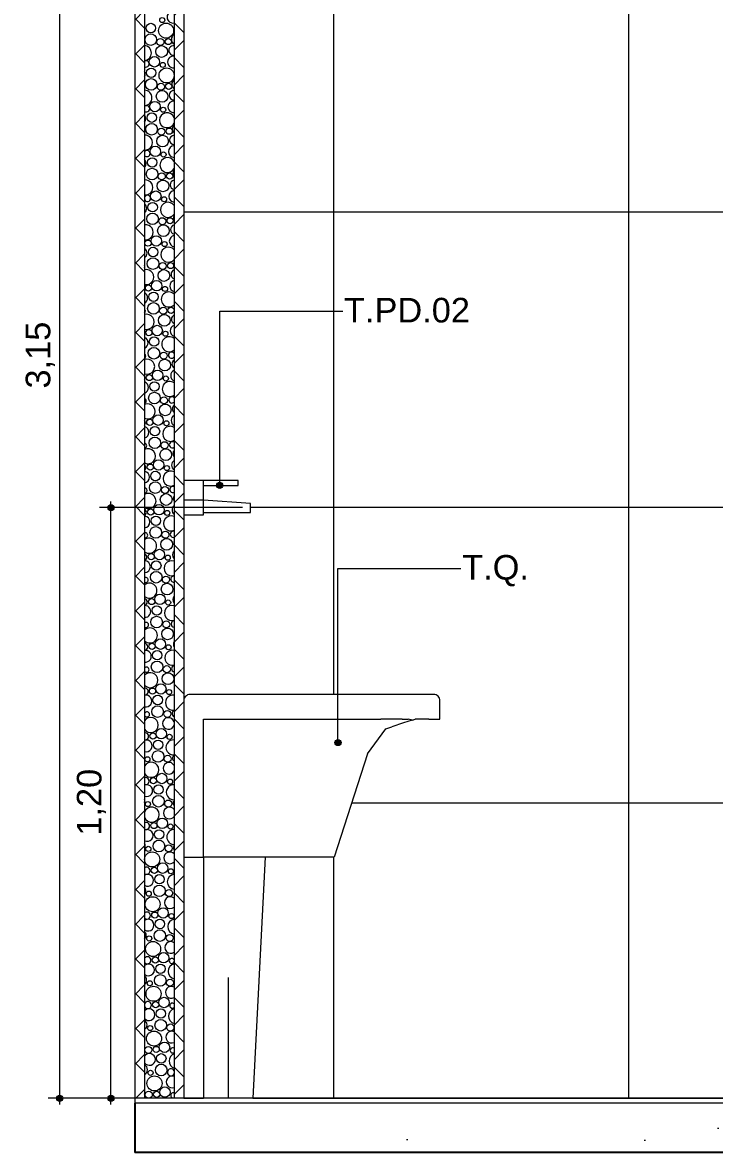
# Model space of a CAD drawing. Header units: metres. Extents: x -1.4 to 64, y -2.2 to 1.7.
# Drawn here: x 13.47 to 14.876, y -2.147 to 0.148 of the extents above; entities that cross this region are included whole.
import ezdxf

# ---------------------------------------------------------------- set-up
doc = ezdxf.new("R2010")
doc.units = ezdxf.units.M
doc.header["$MEASUREMENT"] = 0
for name, color, linetype, lineweight, true_color in [('0_Caneta_No__25', 7, 'Continuous', 13, 0x982312), ('LAJES.EST_Caneta_No__254', 7, 'Continuous', 0, 0xd1c9ad), ('LAJES.EST_Caneta_No__97', 7, 'Continuous', 13, 0x6b6b6b), ('LOUCAS-METAIS.ARQ_Caneta_No__13', 7, 'Continuous', 0, 0xaaaaaa), ('Novo_LOUCAS-METAIS.ARQ_Caneta_No__13', 7, 'Continuous', 0, 0xaaaaaa), ('PAREDE CONSTRUIR_Caneta_No__96', 7, 'Continuous', 0, 0xb6b6b6), ('PAREDE CONSTRUIR_Caneta_No__97', 7, 'Continuous', 13, 0x6b6b6b)]:
    doc.layers.add(name, color=color, linetype=linetype, lineweight=lineweight, true_color=true_color)
for name, color, linetype, lineweight in [('LAJES.EST_Caneta_No__4', 7, 'Continuous', 25), ('LAJES.EST_Caneta_No__7', 7, 'Continuous', 13), ('NOTAS-LAYOUT.EXEC_Caneta_No__241', 7, 'Continuous', 13), ('NOTAS-LAYOUT.EXEC_Caneta_No__5', 7, 'Continuous', 20), ('PAREDE CONSTRUIR_Caneta_No__241', 7, 'Continuous', 13), ('PAREDE CONSTRUIR_Caneta_No__83', 84, 'Continuous', 0)]:
    doc.layers.add(name, color=color, linetype=linetype, lineweight=lineweight)
doc.layers.add('NOTAS-LAYOUT.EXEC', color=7, linetype='Continuous')
doc.layers.add('PAREDE CONSTRUIR', color=7, linetype='Continuous')
doc.styles.add('GENERATED_STYLE_1', font='arial.ttf')
doc.dimstyles.new('GENERATED_STYLE__1', dxfattribs={"dimtxt": 0.05, "dimasz": 0.02375, "dimexe": 0.18, "dimexo": 0.267183, "dimgap": 0, "dimtad": 1, "dimzin": 0, "dimdsep": 46, "dimtxsty": 'GENERATED_STYLE_1', "dimblk": 'ARROWHEAD_11', "dimblk1": 'ARROWHEAD_11', "dimblk2": 'ARROWHEAD_11', "dimcen": 0.09, "dimclrd": 256, "dimclre": 256, "dimclrt": 256, "dimadec": 0, "dimazin": 0, "dimtfac": 1, "dimtdec": 4, "dimtmove": 0, "dimatfit": 3, "dimfxl": 0, "dimtolj": 1, "dimtzin": 0, "dimarcsym": 0})
pattern_1 = [(45, (48.701405, -2.03718), (-0.03535534, 0.03535534), []), (135, (48.701405, -2.03718), (0.03535534, 0.03535534), [])]
pattern_2 = [(45, (48.7014, -1.53718), (-0.159099, 0.159099), [0, -0.15, 0, -0.225]), (110, (49.2014, -1.53718), (0.2114308, 0.0769545), [0, -0.11, 0, -0.19])]
pattern_3 = [(50, (48.7014, -2.0372), (-0.546554, 0.047817), [0.05715, -0.62865]), (355, (48.7014, -2.0372), (-0.10573, 0.5731705), [0.04572, -0.502922]), (100.4514, (48.74695, -2.04116), (0.440824, 0.525353), [0.04857, -0.534271]), (46.1842, (48.7014, -1.8848), (-0.813237, 0.126127), [0.085725, -0.942975]), (96.6356, (48.7692, -1.8953), (0.712212, 0.742278), [0.072855, -0.801407]), (351.1842, (48.7014, -1.8848), (0.712212, 0.742278), [0.06858, -0.75438]), (21, (48.7776, -1.9229), (-0.454843, 0.3067956), [0.05715, -0.62865]), (326, (48.7776, -1.9229), (0.185406, 0.552564), [0.04572, -0.50292]), (71.4514, (48.8155, -1.94845), (0.640249, 0.245768), [0.04857, -0.53427]), (37.5, (48.7014, -2.03718), (0.0092658, 0.2536651), [0, -0.496824, 0, -0.51054, 0, -0.504825]), (7.5, (48.7014, -2.03718), (0.200459, 0.3005417), [0, -0.291084, 0, -0.485394, 0, -0.192405]), (327.5, (48.53148, -2.03718), (-0.4067718, 0.0171862), [0, -0.1905, 0, -0.59436, 0, -0.78867]), (317.5, (48.45528, -2.03718), (0.4443875, 0.0762795), [0, -0.24765, 0, -0.394716, 0, -0.56007])]

# ---------------------------------------------------------------- blocks, each defined once
blk = doc.blocks.new('*X46', base_point=(48.7014, -2.0372))
at = {"layer": 'PAREDE CONSTRUIR_Caneta_No__96', "color": 253, "linetype": 'Continuous', "lineweight": 0, "true_color": 0xb6b6b6}
for centre, radius in [((13.7303, 0.1368), 0.00959), ((13.7613, 0.1315), 0.0153), ((13.7535, 0.1529), 0.00517), ((13.7301, 0.1132), 0.0118), ((13.7498, 0.1084), 0.00715), ((13.7658, 0.1093), 0.00627), ((13.7522, 0.0891), 0.0119), ((13.7376, 0.0682), 0.0106), ((13.7312, 0.0458), 0.00959), ((13.7623, 0.0405), 0.0153), ((13.7545, 0.0619), 0.00517), ((13.731, 0.0222), 0.0118), ((13.7507, 0.0174), 0.00715), ((13.7667, 0.0183), 0.00627), ((13.7532, -0.0019), 0.0119), ((13.7385, -0.0228), 0.0106), ((13.7322, -0.0452), 0.00959), ((13.7554, -0.0291), 0.00517), ((13.7319, -0.0688), 0.0118), ((13.7517, -0.0736), 0.00715), ((13.7676, -0.0727), 0.00627), ((13.7541, -0.0929), 0.0119), ((13.7395, -0.1138), 0.0106), ((13.7331, -0.1362), 0.00959), ((13.7563, -0.1201), 0.00517), ((13.7328, -0.1598), 0.0118), ((13.7526, -0.1646), 0.00715), ((13.7685, -0.1637), 0.00627), ((13.755, -0.1839), 0.0119), ((13.7404, -0.2048), 0.0106), ((13.7572, -0.2111), 0.00517), ((13.734, -0.2272), 0.00959), ((13.7338, -0.2508), 0.0118), ((13.7535, -0.2556), 0.00715), ((13.7695, -0.2547), 0.00627), ((13.7559, -0.2749), 0.0119), ((13.7245, -0.3002), 0.00627), ((13.7413, -0.2957), 0.0106), ((13.7582, -0.3021), 0.00517), ((13.7349, -0.3182), 0.00959), ((13.7347, -0.3418), 0.0118), ((13.7544, -0.3466), 0.00715), ((13.7704, -0.3457), 0.00627), ((13.7569, -0.3659), 0.0119), ((13.7254, -0.3912), 0.00627), ((13.7422, -0.3867), 0.0106), ((13.7591, -0.3931), 0.00517), ((13.7359, -0.4092), 0.00959), ((13.7356, -0.4328), 0.0118), ((13.7554, -0.4376), 0.00715), ((13.7713, -0.4367), 0.00627), ((13.7578, -0.4569), 0.0119), ((13.7263, -0.4822), 0.00627), ((13.7432, -0.4777), 0.0106), ((13.76, -0.4841), 0.00517), ((13.7368, -0.5002), 0.00959), ((13.7365, -0.5238), 0.0118), ((13.7563, -0.5286), 0.00715), ((13.7587, -0.5479), 0.0119), ((13.7273, -0.5732), 0.00627), ((13.7441, -0.5687), 0.0106), ((13.7609, -0.5751), 0.00517), ((13.7377, -0.5912), 0.00959), ((13.7375, -0.6148), 0.0118), ((13.7572, -0.6196), 0.00715), ((13.7596, -0.6389), 0.0119), ((13.7282, -0.6642), 0.00627), ((13.745, -0.6597), 0.0106), ((13.7619, -0.6661), 0.00517), ((13.7387, -0.6822), 0.00959), ((13.7384, -0.7058), 0.0118), ((13.7582, -0.7106), 0.00715), ((13.7606, -0.7299), 0.0119), ((13.7291, -0.7552), 0.00627), ((13.746, -0.7507), 0.0106), ((13.7628, -0.7571), 0.00517), ((13.7396, -0.7732), 0.00959), ((13.7393, -0.7968), 0.0118), ((13.7591, -0.8016), 0.00715), ((13.7615, -0.8209), 0.0119), ((13.73, -0.8462), 0.00627), ((13.7469, -0.8417), 0.0106), ((13.7637, -0.8481), 0.00517), ((13.7405, -0.8642), 0.00959), ((13.7403, -0.8878), 0.0118), ((13.76, -0.8926), 0.00715), ((13.7624, -0.9119), 0.0119), ((13.731, -0.9372), 0.00627), ((13.7478, -0.9327), 0.0106), ((13.7647, -0.9391), 0.00517), ((13.7414, -0.9552), 0.00959), ((13.7412, -0.9788), 0.0118), ((13.7609, -0.9836), 0.00715), ((13.7634, -1.0029), 0.0119), ((13.7319, -1.0282), 0.00627), ((13.7487, -1.0237), 0.0106), ((13.7656, -1.0301), 0.00517), ((13.7424, -1.0462), 0.00959), ((13.7421, -1.0698), 0.0118), ((13.7619, -1.0746), 0.00715), ((13.7643, -1.0939), 0.0119), ((13.7328, -1.1192), 0.00627), ((13.7497, -1.1147), 0.0106), ((13.7665, -1.1211), 0.00517), ((13.7433, -1.1372), 0.00959), ((13.743, -1.1608), 0.0118), ((13.7628, -1.1656), 0.00715), ((13.7652, -1.1849), 0.0119), ((13.7337, -1.2102), 0.00627), ((13.7506, -1.2057), 0.0106), ((13.7674, -1.2121), 0.00517), ((13.7442, -1.2282), 0.00959), ((13.744, -1.2518), 0.0118), ((13.7637, -1.2565), 0.00715), ((13.7347, -1.3012), 0.00627), ((13.7515, -1.2967), 0.0106), ((13.7684, -1.3031), 0.00517), ((13.7449, -1.3428), 0.0118), ((13.7451, -1.3192), 0.00959), ((13.7234, -1.3486), 0.00517), ((13.7646, -1.3475), 0.00715), ((13.7356, -1.3922), 0.00627), ((13.7524, -1.3877), 0.0106), ((13.7693, -1.3941), 0.00517), ((13.7458, -1.4338), 0.0118), ((13.7461, -1.4102), 0.00959), ((13.7243, -1.4396), 0.00517), ((13.7656, -1.4385), 0.00715), ((13.7534, -1.4787), 0.0106), ((13.7365, -1.4832), 0.00627), ((13.747, -1.5012), 0.00959), ((13.7702, -1.4851), 0.00517), ((13.7467, -1.5248), 0.0118), ((13.733, -1.552), 0.0153), ((13.7252, -1.5306), 0.00517), ((13.7665, -1.5295), 0.00715), ((13.7543, -1.5697), 0.0106), ((13.7375, -1.5742), 0.00627), ((13.7479, -1.5922), 0.00959), ((13.7711, -1.5761), 0.00517), ((13.7477, -1.6158), 0.0118), ((13.7339, -1.643), 0.0153), ((13.7261, -1.6216), 0.00517), ((13.7674, -1.6205), 0.00715), ((13.7552, -1.6607), 0.0106), ((13.7384, -1.6652), 0.00627), ((13.7488, -1.6832), 0.00959), ((13.7721, -1.6671), 0.00517), ((13.7486, -1.7068), 0.0118), ((13.7349, -1.734), 0.0153), ((13.7271, -1.7126), 0.00517), ((13.7684, -1.7115), 0.00715), ((13.7562, -1.7517), 0.0106), ((13.7393, -1.7562), 0.00627), ((13.7498, -1.7742), 0.00959), ((13.7495, -1.7978), 0.0118), ((13.7358, -1.825), 0.0153), ((13.728, -1.8036), 0.00517), ((13.7693, -1.8025), 0.00715), ((13.7571, -1.8427), 0.0106), ((13.7402, -1.8471), 0.00627), ((13.7507, -1.8652), 0.00959), ((13.7504, -1.8888), 0.0118), ((13.7367, -1.916), 0.0153), ((13.7289, -1.8946), 0.00517), ((13.7702, -1.8935), 0.00715), ((13.758, -1.9337), 0.0106), ((13.7252, -1.939), 0.00715), ((13.7412, -1.9381), 0.00627), ((13.7516, -1.9562), 0.00959), ((13.7514, -1.9798), 0.0118), ((13.7377, -2.007), 0.0153), ((13.7298, -1.9856), 0.00517), ((13.7589, -2.0247), 0.0106), ((13.7261, -2.03), 0.00715), ((13.7421, -2.0291), 0.00627)]:
    blk.add_circle(centre, radius, dxfattribs=at)
for centre, radius, start, end in [((13.7751, 0.1587), 0.0118, 77.3232, 282.6768), ((13.7826, 0.1137), 0.0106, 117.8051, 242.1949), ((13.7163, 0.086), 0.0153, 274.9242, 85.0758), ((13.7762, 0.0913), 0.00959, 81.5212, 278.4788), ((13.7208, 0.0638), 0.00627, 240.162, 119.838), ((13.776, 0.0677), 0.0118, 81.8896, 278.1104), ((13.7072, 0.0436), 0.0119, 330.9133, 29.0867), ((13.7835, 0.0227), 0.0106, 123.6142, 236.3858), ((13.7173, -0.005), 0.0153, 271.4479, 88.5521), ((13.7772, 0.0003), 0.00959, 87.0894, 272.9106), ((13.7217, -0.0272), 0.00627, 229.803, 130.197), ((13.7769, -0.0233), 0.0118, 86.4046, 273.5954), ((13.7082, -0.0474), 0.0119, 322.7656, 37.2344), ((13.7632, -0.0505), 0.0153, 19.1113, 340.8887), ((13.7845, -0.0683), 0.0106, 129.8463, 230.1537), ((13.7182, -0.096), 0.0153, 267.977, 92.023), ((13.7781, -0.0907), 0.00959, 92.63, 267.37), ((13.7226, -0.1182), 0.00627, 217.5062, 142.4938), ((13.7778, -0.1143), 0.0118, 90.8973, 269.1027), ((13.7091, -0.1384), 0.0119, 315.9266, 44.0734), ((13.7641, -0.1415), 0.0153, 27.8327, 332.1673), ((13.7854, -0.1593), 0.0106, 136.7076, 223.2924), ((13.7191, -0.187), 0.0153, 264.4986, 95.5014), ((13.779, -0.1817), 0.00959, 98.1955, 261.8045), ((13.7235, -0.2092), 0.00627, 199.7534, 160.2466), ((13.7788, -0.2053), 0.0118, 95.3955, 264.6045), ((13.71, -0.2294), 0.0119, 309.8463, 50.1537), ((13.765, -0.2325), 0.0153, 34.5385, 325.4615), ((13.7863, -0.2503), 0.0106, 144.587, 215.413), ((13.72, -0.278), 0.0153, 260.9997, 99.0003), ((13.7799, -0.2727), 0.00959, 103.8403, 256.1597), ((13.7797, -0.2963), 0.0118, 99.9274, 260.0726), ((13.7109, -0.3204), 0.0119, 304.2644, 55.7356), ((13.766, -0.3235), 0.0153, 40.255, 319.745), ((13.7872, -0.3412), 0.0106, 154.4393, 205.5607), ((13.7132, -0.3476), 0.00517, 330.23, 29.77), ((13.721, -0.369), 0.0153, 257.4666, 102.5334), ((13.7809, -0.3637), 0.00959, 109.6261, 250.3739), ((13.7806, -0.3873), 0.0118, 104.5231, 255.4769), ((13.7119, -0.4114), 0.0119, 299.0318, 60.9682), ((13.7669, -0.4145), 0.0153, 45.3635, 314.6365), ((13.7141, -0.4386), 0.00517, 313.5279, 46.4721), ((13.7882, -0.4322), 0.0106, 171.5955, 188.4045), ((13.7219, -0.46), 0.0153, 253.8843, 106.1157), ((13.7818, -0.4547), 0.00959, 115.6293, 244.3707), ((13.7815, -0.4783), 0.0118, 109.2166, 250.7834), ((13.7128, -0.5024), 0.0119, 294.0527, 65.9473), ((13.7678, -0.5055), 0.0153, 50.0561, 309.9439), ((13.715, -0.5296), 0.00517, 300.6233, 59.3767), ((13.7723, -0.5277), 0.00627, 30.6491, 329.3509), ((13.7228, -0.551), 0.0153, 250.2359, 109.7641), ((13.7827, -0.5457), 0.00959, 121.9522, 238.0478), ((13.7113, -0.5741), 0.00715, 332.6753, 27.3247), ((13.7825, -0.5693), 0.0118, 114.0486, 245.9514), ((13.7137, -0.5934), 0.0119, 289.2602, 70.7398), ((13.7688, -0.5965), 0.0153, 54.4462, 305.5538), ((13.7159, -0.6206), 0.00517, 289.2733, 70.7267), ((13.7732, -0.6187), 0.00627, 44.5665, 315.4335), ((13.7238, -0.642), 0.0153, 246.502, 113.498), ((13.7837, -0.6367), 0.00959, 128.7465, 231.2535), ((13.7122, -0.6651), 0.00715, 319.3523, 40.6477), ((13.7834, -0.6603), 0.0118, 119.0702, 240.9298), ((13.7146, -0.6844), 0.0119, 284.6042, 75.3958), ((13.7697, -0.6875), 0.0153, 58.6075, 301.3925), ((13.7169, -0.7116), 0.00517, 278.6708, 81.3292), ((13.7741, -0.7097), 0.00627, 55.6277, 304.3723), ((13.7247, -0.733), 0.0153, 242.6589, 117.3411), ((13.7846, -0.7277), 0.00959, 136.2646, 223.7354), ((13.7132, -0.7561), 0.00715, 308.9793, 51.0207), ((13.7843, -0.7513), 0.0118, 124.3504, 235.6496), ((13.7156, -0.7754), 0.0119, 280.0451, 79.9549), ((13.7706, -0.7785), 0.0153, 62.5917, 297.4083), ((13.7178, -0.8026), 0.00517, 268.3634, 91.6366), ((13.775, -0.8007), 0.00627, 65.3736, 294.6264), ((13.7256, -0.824), 0.0153, 238.6774, 121.3226), ((13.7855, -0.8187), 0.00959, 145.0053, 214.9947), ((13.7141, -0.8471), 0.00715, 299.9571, 60.0429), ((13.7853, -0.8423), 0.0118, 129.9876, 230.0124), ((13.7165, -0.8664), 0.0119, 275.5494, 84.4506), ((13.7715, -0.8695), 0.0153, 66.4369, 293.5631), ((13.7187, -0.8936), 0.00517, 258.002, 101.998), ((13.776, -0.8917), 0.00627, 74.4053, 285.5947), ((13.7265, -0.915), 0.0153, 234.5195, 125.4805), ((13.7864, -0.9097), 0.00959, 156.3296, 203.6704), ((13.715, -0.9381), 0.00715, 291.6947, 68.3053), ((13.7862, -0.9333), 0.0118, 136.1365, 223.8635), ((13.7174, -0.9574), 0.0119, 271.0879, 88.9121), ((13.7725, -0.9605), 0.0153, 70.1725, 289.8275), ((13.7197, -0.9846), 0.00517, 247.2199, 112.7801), ((13.7769, -0.9827), 0.00627, 83.0524, 276.9476), ((13.7275, -1.006), 0.0153, 230.134, 129.866), ((13.7159, -1.0291), 0.00715, 283.8849, 76.1151), ((13.7871, -1.0243), 0.0118, 143.0693, 216.9307), ((13.7184, -1.0484), 0.0119, 266.633, 93.367), ((13.7734, -1.0515), 0.0153, 73.8221, 286.1779), ((13.7206, -1.0756), 0.00517, 235.4926, 124.5074), ((13.7778, -1.0737), 0.00627, 91.5418, 268.4582), ((13.7284, -1.097), 0.0153, 225.4474, 134.5526), ((13.7169, -1.1201), 0.00715, 276.3316, 83.6684), ((13.788, -1.1153), 0.0118, 151.3701, 208.6299), ((13.7193, -1.1394), 0.0119, 262.1575, 97.8425), ((13.7743, -1.1425), 0.0153, 77.4054, 282.5946), ((13.7215, -1.1666), 0.00517, 221.7696, 138.2304), ((13.7787, -1.1647), 0.00627, 100.0656, 259.9344), ((13.7293, -1.188), 0.0153, 220.3474, 139.6526), ((13.7178, -1.211), 0.00715, 268.888, 91.112), ((13.7202, -1.2304), 0.0119, 257.6333, 102.3667), ((13.7752, -1.2335), 0.0153, 80.9392, 279.0608), ((13.7224, -1.2576), 0.00517, 202.3096, 157.6904), ((13.7797, -1.2557), 0.00627, 108.8229, 251.1771), ((13.7302, -1.279), 0.0153, 214.6437, 145.3563), ((13.7661, -1.2759), 0.0119, 15.0249, 344.9751), ((13.7187, -1.302), 0.00715, 261.4254, 98.5746), ((13.7211, -1.3214), 0.0119, 253.0291, 106.9709), ((13.7762, -1.3245), 0.0153, 84.4386, 275.5614), ((13.7806, -1.3467), 0.00627, 118.0676, 241.9324), ((13.7312, -1.37), 0.0153, 207.9603, 152.0397), ((13.7671, -1.3669), 0.0119, 27.3651, 332.6349), ((13.7196, -1.393), 0.00715, 253.8122, 106.1878), ((13.7221, -1.4124), 0.0119, 248.3088, 111.6912), ((13.7771, -1.4155), 0.0153, 87.9172, 272.0828), ((13.7074, -1.4332), 0.0106, 343.6435, 16.3565), ((13.7321, -1.461), 0.0153, 199.2929, 160.7071), ((13.7815, -1.4377), 0.00627, 128.1981, 231.8019), ((13.768, -1.4579), 0.0119, 35.8672, 324.1328), ((13.7206, -1.484), 0.00715, 245.8909, 114.1091), ((13.723, -1.5034), 0.0119, 243.428, 116.572), ((13.778, -1.5065), 0.0153, 91.3882, 268.6118), ((13.7084, -1.5242), 0.0106, 330.7382, 29.2618), ((13.7689, -1.5489), 0.0119, 42.8902, 317.1098), ((13.7825, -1.5287), 0.00627, 140.0184, 219.9816), ((13.7215, -1.575), 0.00715, 237.4412, 122.5588), ((13.7239, -1.5944), 0.0119, 238.329, 121.671), ((13.7789, -1.5975), 0.0153, 94.8643, 265.1357), ((13.7093, -1.6152), 0.0106, 321.745, 38.255), ((13.7698, -1.6399), 0.0119, 49.0848, 310.9152), ((13.7834, -1.6197), 0.00627, 156.081, 203.919), ((13.7224, -1.666), 0.00715, 228.0983, 131.9017), ((13.7248, -1.6854), 0.0119, 232.9323, 127.0677), ((13.7799, -1.6885), 0.0153, 98.3584, 261.6416), ((13.7102, -1.7062), 0.0106, 314.2772, 45.7228), ((13.7708, -1.7309), 0.0119, 54.7445, 305.2555), ((13.7234, -1.757), 0.00715, 217.1038, 142.8962), ((13.7258, -1.7764), 0.0119, 227.1191, 132.8809), ((13.7808, -1.7795), 0.0153, 101.8842, 258.1158), ((13.773, -1.7581), 0.00517, 25.735, 334.265), ((13.7112, -1.7972), 0.0106, 307.6617, 52.3383), ((13.7717, -1.8219), 0.0119, 60.0328, 299.9672), ((13.7243, -1.848), 0.00715, 201.9924, 158.0076), ((13.7267, -1.8674), 0.0119, 220.6947, 139.3053), ((13.7817, -1.8705), 0.0153, 105.4563, 254.5437), ((13.7739, -1.8491), 0.00517, 43.822, 316.178), ((13.7121, -1.8882), 0.0106, 301.5919, 58.4081), ((13.7726, -1.9129), 0.0119, 65.0526, 294.9474), ((13.7276, -1.9584), 0.0119, 213.289, 146.711), ((13.7827, -1.9615), 0.0153, 109.0912, 250.9088), ((13.7748, -1.9401), 0.00517, 57.168, 302.832), ((13.713, -1.9792), 0.0106, 295.8956, 64.1044), ((13.7735, -2.0039), 0.0119, 69.875, 290.125), ((13.7711, -1.9845), 0.00715, 24.1984, 335.8016), ((13.7064, -2.0253), 0.0118, 342.4496, 17.5504), ((13.7758, -2.0311), 0.00517, 68.724, 291.276)]:
    blk.add_arc(centre, radius, start, end, dxfattribs=at)
blk = doc.blocks.new('*D52', base_point=(48.7014, -2.0372))
at = {"layer": '0_Caneta_No__25', "linetype": 'Continuous', "lineweight": 13, "true_color": 0x982312}
for points in [[(13.6429, -0.8372), (13.6434, -0.8396), (13.6448, -0.8416), (13.6468, -0.843), (13.6492, -0.8434), (13.6516, -0.843), (13.6536, -0.8416), (13.6549, -0.8396), (13.6554, -0.8372), (13.6549, -0.8348), (13.6536, -0.8328), (13.6516, -0.8314), (13.6492, -0.8309), (13.6468, -0.8314), (13.6448, -0.8328), (13.6434, -0.8348)], [(13.6429, -2.0372), (13.6434, -2.0396), (13.6448, -2.0416), (13.6468, -2.043), (13.6492, -2.0434), (13.6516, -2.043), (13.6536, -2.0416), (13.6549, -2.0396), (13.6554, -2.0372), (13.6549, -2.0348), (13.6536, -2.0328), (13.6516, -2.0314), (13.6492, -2.0309), (13.6468, -2.0314), (13.6448, -2.0328), (13.6434, -2.0348)]]:
    blk.add_hatch(color=24, dxfattribs=at).paths.add_polyline_path(points)
at = {"layer": '0_Caneta_No__25', "color": 24, "linetype": 'Continuous', "lineweight": 13, "true_color": 0x982312}
for p, q in [((13.6492, -0.8309), (13.6492, -0.8247)), ((13.6429, -0.8372), (13.6257, -0.8372)), ((13.6492, -2.0309), (13.6492, -0.8434)), ((13.9164, -0.8372), (13.6554, -0.8372)), ((13.6429, -2.0372), (13.6257, -2.0372)), ((13.9164, -2.0372), (13.6554, -2.0372)), ((13.6492, -2.0497), (13.6492, -2.0434))]:
    blk.add_line(p, q, dxfattribs=at)
for centre in [(13.6492, -0.8372), (13.6492, -2.0372)]:
    blk.add_circle(centre, 0.00625, dxfattribs=at)
at = {"layer": '0_Caneta_No__25', "color": 24, "lineweight": 13, "true_color": 0x982312, "insert": (13.6392, -1.5039), "char_height": 0.05, "attachment_point": 7, "rotation": 90, "style": 'GENERATED_STYLE_1'}
blk.add_mtext('\\A1;{\\pql;\\fArial|b0|i0|c0|p0;\\W1.000000;1,20}', dxfattribs=at)
blk = doc.blocks.new('ARROWHEAD_11')
at = {"color": 0, "linetype": 'Continuous', "lineweight": 0}
blk.add_line((0, 0), (-1, 0), dxfattribs=at)
at = {"color": 0, "linetype": 'Continuous', "lineweight": 0, "const_width": 0.25, "flags": 128}
blk.add_lwpolyline([(-0.125, 0, 1), (0.125, 0, 1)], format="xyb", close=True, dxfattribs=at)
blk = doc.blocks.new('*D53', base_point=(48.7014, -2.0372))
at = {"layer": '0_Caneta_No__25', "linetype": 'Continuous', "lineweight": 13, "true_color": 0x982312}
for points in [[(13.5389, 1.1128), (13.5394, 1.1104), (13.5408, 1.1084), (13.5428, 1.107), (13.5452, 1.1066), (13.5476, 1.107), (13.5496, 1.1084), (13.551, 1.1104), (13.5514, 1.1128), (13.551, 1.1152), (13.5496, 1.1172), (13.5476, 1.1186), (13.5452, 1.1191), (13.5428, 1.1186), (13.5408, 1.1172), (13.5394, 1.1152)], [(13.5389, -2.0372), (13.5394, -2.0396), (13.5408, -2.0416), (13.5428, -2.043), (13.5452, -2.0434), (13.5476, -2.043), (13.5496, -2.0416), (13.551, -2.0396), (13.5514, -2.0372), (13.551, -2.0348), (13.5496, -2.0328), (13.5476, -2.0314), (13.5452, -2.0309), (13.5428, -2.0314), (13.5408, -2.0328), (13.5394, -2.0348)]]:
    blk.add_hatch(color=24, dxfattribs=at).paths.add_polyline_path(points)
at = {"layer": '0_Caneta_No__25', "color": 24, "linetype": 'Continuous', "lineweight": 13, "true_color": 0x982312}
for p, q in [((13.5452, -2.0309), (13.5452, 1.1066)), ((13.5389, -2.0372), (13.5218, -2.0372)), ((13.8124, -2.0372), (13.5514, -2.0372)), ((13.5452, -2.0497), (13.5452, -2.0434))]:
    blk.add_line(p, q, dxfattribs=at)
for centre in [(13.5452, 1.1128), (13.5452, -2.0372)]:
    blk.add_circle(centre, 0.00625, dxfattribs=at)
at = {"layer": '0_Caneta_No__25', "color": 24, "lineweight": 13, "true_color": 0x982312, "char_height": 0.05, "attachment_point": 7, "rotation": 90, "style": 'GENERATED_STYLE_1'}
for s, insert in [('\\A1;{\\pql;\\fArial|b0|i0|c0|p0;\\W1.000000;0,01}', (13.5352, 0.9731)), ('\\A1;{\\pql;\\fArial|b0|i0|c0|p0;\\W1.000000;3,15}', (13.5352, -0.5956))]:
    blk.add_mtext(s, dxfattribs=dict(at, insert=insert))
blk = doc.blocks.new('Label_6_4', base_point=(14.1107, -1.3146))
at = {"layer": 'NOTAS-LAYOUT.EXEC', "linetype": 'Continuous', "lineweight": 0, "true_color": 0x000000}
blk.add_hatch(color=18, dxfattribs=at).paths.add_polyline_path([(14.1045, -1.3146), (14.1049, -1.317), (14.1063, -1.3191), (14.1083, -1.3204), (14.1107, -1.3209), (14.1131, -1.3204), (14.1151, -1.3191), (14.1165, -1.317), (14.117, -1.3146), (14.1165, -1.3123), (14.1151, -1.3102), (14.1131, -1.3089), (14.1107, -1.3084), (14.1083, -1.3089), (14.1063, -1.3102), (14.1049, -1.3123)])
at = {"layer": 'NOTAS-LAYOUT.EXEC_Caneta_No__241', "color": 7, "linetype": 'Continuous', "lineweight": 13}
for p, q in [((14.1107, -1.3084), (14.1107, -0.9611)), ((14.1107, -0.9611), (14.3607, -0.9611))]:
    blk.add_line(p, q, dxfattribs=at)
at = {"layer": 'NOTAS-LAYOUT.EXEC_Caneta_No__5', "color": 7, "linetype": 'Continuous', "lineweight": 20}
blk.add_circle((14.1107, -1.3146), 0.00625, dxfattribs=at)
at = {"layer": 'NOTAS-LAYOUT.EXEC_Caneta_No__241', "color": 7, "lineweight": 13, "insert": (14.3632, -0.9337), "char_height": 0.05, "attachment_point": 1, "style": 'GENERATED_STYLE_1'}
blk.add_mtext('\\A1;{\\pql;\\pt0,241;\\fArial|b0|i0|c0|p0;\\W1.000000;T.Q.\\fArial|b0|i0|c0|p0;\\W1.000000;\\A1{\\H.66x;\\S^  ;}\\fArial|b0|i0|c0|p0;\\W1.000000;\\fArial|b0|i0|c0|p0;\\W1.000000;\\A1{\\H.66x;\\S^  ;}\\fArial|b0|i0|c0|p0;\\W1.000000;\\fArial|b0|i0|c0|p0;\\W1.000000;\\fArial|b0|i0|c0|p0;\\W1.000000;\\fArial|b0|i0|c0|p0;\\W1.000000;\\fArial|b0|i0|c0|p0;\\W1.000000;\\fArial|b0|i0|c0|p0;\\W1.000000;\\fArial|b0|i0|c0|p0;\\W1.000000;\\A1{\\H.66x;\\S^  ;}\\fArial|b0|i0|c0|p0;\\W1.000000;\\fArial|b0|i0|c0|p0;\\W1.000000;\\A1{\\H.66x;\\S^  ;}\\fArial|b0|i0|c0|p0;\\W1.000000;\\fArial|b0|i0|c0|p0;\\W1.000000;\\fArial|b0|i0|c0|p0;\\W1.000000;\\fArial|b0|i0|c0|p0;\\W1.000000;\\fArial|b0|i0|c0|p0;\\W1.000000;\\fArial|b0|i0|c0|p0;\\W1.000000;\\fArial|b0|i0|c0|p0;\\W1.000000;\\A1{\\H.66x;\\S^  ;}\\fArial|b0|i0|c0|p0;\\W1.000000;\\fArial|b0|i0|c0|p0;\\W1.000000;\\A1{\\H.66x;\\S^  ;}\\fArial|b0|i0|c0|p0;\\W1.000000;\\fArial|b0|i0|c0|p0;\\W1.000000;\\fArial|b0|i0|c0|p0;\\W1.000000;\\fArial|b0|i0|c0|p0;\\W1.000000;\\fArial|b0|i0|c0|p0;\\W1.000000;\\fArial|b0|i0|c0|p0;\\W1.000000;\\fArial|b0|i0|c0|p0;\\W1.000000;\\A1{\\H.66x;\\S^  ;}\\fArial|b0|i0|c0|p0;\\W1.000000;\\fArial|b0|i0|c0|p0;\\W1.000000;\\A1{\\H.66x;\\S^  ;}\\fArial|b0|i0|c0|p0;\\W1.000000;\\fArial|b0|i0|c0|p0;\\W1.000000;\\fArial|b0|i0|c0|p0;\\W1.000000;\\fArial|b0|i0|c0|p0;\\W1.000000;\\fArial|b0|i0|c0|p0;\\W1.000000;\\fArial|b0|i0|c0|p0;\\W1.000000;\\fArial|b0|i0|c0|p0;\\W1.000000;\\A1{\\H.66x;\\S^  ;}\\fArial|b0|i0|c0|p0;\\W1.000000;\\fArial|b0|i0|c0|p0;\\W1.000000;\\A1{\\H.66x;\\S^  ;}\\fArial|b0|i0|c0|p0;\\W1.000000;\\fArial|b0|i0|c0|p0;\\W1.000000;\\fArial|b0|i0|c0|p0;\\W1.000000;\\fArial|b0|i0|c0|p0;\\W1.000000;\\fArial|b0|i0|c0|p0;\\W1.000000;\\fArial|b0|i0|c0|p0;\\W1.000000;\\fArial|b0|i0|c0|p0;\\W1.000000;\\A1{\\H.66x;\\S^  ;}\\fArial|b0|i0|c0|p0;\\W1.000000;}', dxfattribs=at)
blk = doc.blocks.new('Label_7_4', base_point=(13.8704, -0.7922))
at = {"layer": 'NOTAS-LAYOUT.EXEC', "linetype": 'Continuous', "lineweight": 0, "true_color": 0x000000}
blk.add_hatch(color=18, dxfattribs=at).paths.add_polyline_path([(13.8642, -0.7922), (13.8646, -0.7946), (13.866, -0.7966), (13.868, -0.798), (13.8704, -0.7984), (13.8728, -0.798), (13.8748, -0.7966), (13.8762, -0.7946), (13.8767, -0.7922), (13.8762, -0.7898), (13.8748, -0.7878), (13.8728, -0.7864), (13.8704, -0.7859), (13.868, -0.7864), (13.866, -0.7878), (13.8646, -0.7898)])
at = {"layer": 'NOTAS-LAYOUT.EXEC_Caneta_No__241', "color": 7, "linetype": 'Continuous', "lineweight": 13}
for p, q in [((13.8704, -0.7859), (13.8704, -0.4386)), ((13.8704, -0.4386), (14.1204, -0.4386))]:
    blk.add_line(p, q, dxfattribs=at)
at = {"layer": 'NOTAS-LAYOUT.EXEC_Caneta_No__5', "color": 7, "linetype": 'Continuous', "lineweight": 20}
blk.add_circle((13.8704, -0.7922), 0.00625, dxfattribs=at)
at = {"layer": 'NOTAS-LAYOUT.EXEC_Caneta_No__241', "color": 7, "lineweight": 13, "insert": (14.1229, -0.4113), "char_height": 0.05, "attachment_point": 1, "style": 'GENERATED_STYLE_1'}
blk.add_mtext('\\A1;{\\pql;\\pt0,241;\\fArial|b0|i0|c0|p0;\\W1.000000;T.PD.02\\fArial|b0|i0|c0|p0;\\W1.000000;\\A1{\\H.66x;\\S^  ;}\\fArial|b0|i0|c0|p0;\\W1.000000;\\fArial|b0|i0|c0|p0;\\W1.000000;\\A1{\\H.66x;\\S^  ;}\\fArial|b0|i0|c0|p0;\\W1.000000;\\fArial|b0|i0|c0|p0;\\W1.000000;\\fArial|b0|i0|c0|p0;\\W1.000000;\\fArial|b0|i0|c0|p0;\\W1.000000;\\fArial|b0|i0|c0|p0;\\W1.000000;\\fArial|b0|i0|c0|p0;\\W1.000000;\\fArial|b0|i0|c0|p0;\\W1.000000;\\A1{\\H.66x;\\S^  ;}\\fArial|b0|i0|c0|p0;\\W1.000000;\\fArial|b0|i0|c0|p0;\\W1.000000;\\A1{\\H.66x;\\S^  ;}\\fArial|b0|i0|c0|p0;\\W1.000000;\\fArial|b0|i0|c0|p0;\\W1.000000;\\fArial|b0|i0|c0|p0;\\W1.000000;\\fArial|b0|i0|c0|p0;\\W1.000000;\\fArial|b0|i0|c0|p0;\\W1.000000;\\fArial|b0|i0|c0|p0;\\W1.000000;\\fArial|b0|i0|c0|p0;\\W1.000000;\\A1{\\H.66x;\\S^  ;}\\fArial|b0|i0|c0|p0;\\W1.000000;\\fArial|b0|i0|c0|p0;\\W1.000000;\\A1{\\H.66x;\\S^  ;}\\fArial|b0|i0|c0|p0;\\W1.000000;\\fArial|b0|i0|c0|p0;\\W1.000000;\\fArial|b0|i0|c0|p0;\\W1.000000;\\fArial|b0|i0|c0|p0;\\W1.000000;\\fArial|b0|i0|c0|p0;\\W1.000000;\\fArial|b0|i0|c0|p0;\\W1.000000;\\fArial|b0|i0|c0|p0;\\W1.000000;\\A1{\\H.66x;\\S^  ;}\\fArial|b0|i0|c0|p0;\\W1.000000;\\fArial|b0|i0|c0|p0;\\W1.000000;\\A1{\\H.66x;\\S^  ;}\\fArial|b0|i0|c0|p0;\\W1.000000;\\fArial|b0|i0|c0|p0;\\W1.000000;\\fArial|b0|i0|c0|p0;\\W1.000000;\\fArial|b0|i0|c0|p0;\\W1.000000;\\fArial|b0|i0|c0|p0;\\W1.000000;\\fArial|b0|i0|c0|p0;\\W1.000000;\\fArial|b0|i0|c0|p0;\\W1.000000;\\A1{\\H.66x;\\S^  ;}\\fArial|b0|i0|c0|p0;\\W1.000000;\\fArial|b0|i0|c0|p0;\\W1.000000;\\A1{\\H.66x;\\S^  ;}\\fArial|b0|i0|c0|p0;\\W1.000000;\\fArial|b0|i0|c0|p0;\\W1.000000;\\fArial|b0|i0|c0|p0;\\W1.000000;\\fArial|b0|i0|c0|p0;\\W1.000000;\\fArial|b0|i0|c0|p0;\\W1.000000;\\fArial|b0|i0|c0|p0;\\W1.000000;\\fArial|b0|i0|c0|p0;\\W1.000000;\\A1{\\H.66x;\\S^  ;}\\fArial|b0|i0|c0|p0;\\W1.000000;}', dxfattribs=at)

msp = doc.modelspace()

# ---------------------------------------------------------------- hatches: boundary and pattern name
at = {"layer": 'LAJES.EST_Caneta_No__254', "linetype": 'Continuous', "lineweight": 0, "true_color": 0xd1c9ad}
h = msp.add_hatch(dxfattribs=at)
h.set_pattern_fill('Haie_OD_0004', color=9, style=0, pattern_type=2)
h.set_pattern_definition(pattern_2)
h.paths.add_polyline_path([(13.6977, -2.0472), (13.7977, -2.0472), (13.7977, -2.0372), (13.6977, -2.0372)])
h = msp.add_hatch(dxfattribs=at)
h.set_pattern_fill('Haie_OD_0004', color=9, style=0, pattern_type=2)
h.set_pattern_definition(pattern_2)
h.paths.add_polyline_path([(13.7977, -2.0472), (16.1017, -2.0472), (16.1017, -2.0372), (13.7977, -2.0372)])
at = {"layer": 'LAJES.EST_Caneta_No__97', "linetype": 'Continuous', "lineweight": 13, "true_color": 0x6b6b6b}
h = msp.add_hatch(dxfattribs=at)
h.set_pattern_fill('AR_CONC_0004', color=251, style=0, pattern_type=2)
h.set_pattern_definition(pattern_3)
h.paths.add_polyline_path([(13.6977, -2.1472), (13.7977, -2.1472), (13.7977, -2.0472), (13.6977, -2.0472)])
h = msp.add_hatch(dxfattribs=at)
h.set_pattern_fill('AR_CONC_0004', color=251, style=0, pattern_type=2)
h.set_pattern_definition(pattern_3)
h.paths.add_polyline_path([(13.7977, -2.1472), (16.1017, -2.1472), (16.1017, -2.0472), (13.7977, -2.0472)])
at = {"layer": 'PAREDE CONSTRUIR_Caneta_No__83', "linetype": 'Continuous', "lineweight": 0}
h = msp.add_hatch(dxfattribs=at)
h.set_pattern_fill('Placomur_0004', color=84, style=0, pattern_type=2)
h.set_pattern_definition(pattern_1)
h.paths.add_polyline_path([(13.6977, 1.1128), (13.6977, -2.0372), (13.7177, -2.0372), (13.7177, 1.1128)])
h = msp.add_hatch(dxfattribs=at)
h.set_pattern_fill('Placomur_0004', color=84, style=0, pattern_type=2)
h.set_pattern_definition(pattern_1)
h.paths.add_polyline_path([(13.7977, 1.1128), (13.7777, 1.1128), (13.7777, -2.0372), (13.7977, -2.0372)])
at = {"layer": 'PAREDE CONSTRUIR_Caneta_No__97', "linetype": 'Continuous', "lineweight": 13, "true_color": 0x6b6b6b}
h = msp.add_hatch(dxfattribs=at)
h.set_pattern_fill('Ceramica_60_x_60_0004', color=251, style=0, pattern_type=2)
h.set_pattern_definition([(0, (15.9017, -2.0372), (0, 0.6), []), (90, (15.9017, -2.0372), (-0.6, 0), [])])
h.paths.add_polyline_path([(13.8377, -0.8522), (13.7977, -0.8522), (13.7977, -1.2272), (13.798, -1.2246), (13.8006, -1.2201), (13.8051, -1.2175), (13.8077, -1.2172), (14.3076, -1.2172), (14.3102, -1.2175), (14.3147, -1.2201), (14.3173, -1.2246), (14.3177, -1.2272), (14.3177, -1.2672), (14.2677, -1.2672), (14.2078, -1.2866), (14.1708, -1.3376), (14.1027, -1.5472), (13.9627, -1.5472), (13.9626, -1.5473), (13.9378, -2.0371), (13.9377, -2.0372), (15.8827, -2.0372), (15.8827, -1.2372), (15.3517, -1.2372), (15.3517, -1.0372), (15.8827, -1.0372), (15.8827, 0.1328), (15.8827, 0.1828), (15.9017, 0.1828), (15.9017, 1.1128), (13.7977, 1.1128), (13.7977, -0.7822), (13.9077, -0.7822), (13.9077, -0.7922), (13.8377, -0.7922), (13.8377, -0.8222), (13.9327, -0.8288), (13.9327, -0.8472), (13.8377, -0.8472)])
h = msp.add_hatch(dxfattribs=at)
h.set_pattern_fill('Ceramica_60_x_60_0004', color=251, style=0, pattern_type=2)
h.set_pattern_definition([(1e-13, (15.9017, -2.0372), (0, 0.6), []), (90, (15.9017, -2.0372), (-0.6, 0), [])])
h.paths.add_polyline_path([(13.8377, -1.5472), (13.7977, -1.5472), (13.7977, -2.0372), (13.8377, -2.0372)])

# ---------------------------------------------------------------- linework, layer by layer
at = {"layer": 'LAJES.EST_Caneta_No__4', "color": 7, "linetype": 'Continuous', "lineweight": 25}
for p, q in [((13.6977, -2.0472), (13.6977, -2.1472)), ((13.7977, -2.1472), (13.6977, -2.1472)), ((16.1017, -2.1472), (13.7977, -2.1472))]:
    msp.add_line(p, q, dxfattribs=at)
at = {"layer": 'LAJES.EST_Caneta_No__7', "color": 7, "linetype": 'Continuous', "lineweight": 13}
for p, q in [((13.6977, -2.0372), (13.6977, -2.0472)), ((13.7977, -2.0472), (13.6977, -2.0472)), ((16.1017, -2.0472), (13.7977, -2.0472))]:
    msp.add_line(p, q, dxfattribs=at)
at = {"layer": 'LAJES.EST_Caneta_No__7', "color": 7, "linetype": 'Continuous', "lineweight": 13, "flags": 128}
for points in [[(13.7977, -2.0372), (13.7777, -2.0372), (13.7177, -2.0372), (13.6977, -2.0372)], [(16.1017, -2.0372), (16.0717, -2.0372), (13.7977, -2.0372)]]:
    msp.add_lwpolyline(points, dxfattribs=at)
at = {"layer": 'LOUCAS-METAIS.ARQ_Caneta_No__13', "color": 253, "linetype": 'Continuous', "lineweight": 0, "true_color": 0xaaaaaa}
for p, q in [((13.798, -1.2246), (13.7977, -1.2272)), ((13.8006, -1.2201), (13.798, -1.2246)), ((13.8006, -1.2201), (13.8051, -1.2175)), ((13.8077, -1.2172), (13.8051, -1.2175)), ((14.1965, -1.2172), (13.8077, -1.2172)), ((14.237, -1.2172), (14.1965, -1.2172)), ((14.2684, -1.2172), (14.237, -1.2172)), ((14.2857, -1.2172), (14.2684, -1.2172)), ((14.3076, -1.2172), (14.2857, -1.2172)), ((14.3102, -1.2175), (14.3076, -1.2172)), ((14.3147, -1.2201), (14.3102, -1.2175)), ((14.3173, -1.2246), (14.3147, -1.2201)), ((14.3177, -1.2272), (14.3173, -1.2246)), ((14.3177, -1.2672), (14.3177, -1.2272)), ((13.8377, -1.5472), (13.8377, -1.2672)), ((13.8377, -1.2672), (14.1977, -1.2672)), ((14.2415, -1.2672), (14.1977, -1.2672)), ((14.2078, -1.2866), (14.2201, -1.2826)), ((14.2442, -1.2748), (14.2201, -1.2826)), ((14.2415, -1.2672), (14.2537, -1.2672)), ((14.2614, -1.2692), (14.2442, -1.2748)), ((14.2623, -1.2689), (14.2537, -1.2672)), ((14.2623, -1.2689), (14.2614, -1.2692)), ((14.2623, -1.2689), (14.2677, -1.2672)), ((14.2764, -1.2672), (14.2677, -1.2672)), ((14.2955, -1.2672), (14.2764, -1.2672)), ((14.2955, -1.2672), (14.3177, -1.2672)), ((14.1708, -1.3376), (14.2078, -1.2866)), ((14.1708, -1.3376), (14.1027, -1.5472)), ((13.7977, -1.5472), (13.8377, -1.5472)), ((13.8377, -1.5472), (13.8377, -2.0372)), ((14.1027, -1.5472), (13.8377, -1.5472)), ((13.9626, -1.5473), (13.9378, -2.0371)), ((13.9627, -1.5472), (13.9626, -1.5473)), ((13.8877, -1.7922), (13.8877, -2.0371)), ((13.8877, -2.0371), (13.8877, -2.0372)), ((13.9378, -2.0371), (13.9377, -2.0372))]:
    msp.add_line(p, q, dxfattribs=at)
at = {"layer": 'Novo_LOUCAS-METAIS.ARQ_Caneta_No__13', "color": 253, "linetype": 'Continuous', "lineweight": 0, "true_color": 0xaaaaaa}
for p, q in [((13.8377, -0.7822), (13.7977, -0.7822)), ((13.8377, -0.8222), (13.8377, -0.7822)), ((13.9077, -0.7822), (13.8377, -0.7822)), ((13.8377, -0.7922), (13.9077, -0.7922)), ((13.9077, -0.7922), (13.9077, -0.7822)), ((13.8377, -0.8222), (13.7977, -0.8222)), ((13.8377, -0.8522), (13.8377, -0.8222)), ((13.9327, -0.8288), (13.8377, -0.8222)), ((13.8377, -0.8472), (13.9327, -0.8472)), ((13.9327, -0.8472), (13.9327, -0.8288)), ((13.7977, -0.8522), (13.8377, -0.8522))]:
    msp.add_line(p, q, dxfattribs=at)
at = {"layer": 'PAREDE CONSTRUIR_Caneta_No__241', "color": 7, "linetype": 'Continuous', "lineweight": 13}
for p, q in [((13.6977, 1.1128), (13.6977, -1.9372)), ((13.7177, 1.1128), (13.7177, -2.0372)), ((13.7777, 1.1128), (13.7777, -2.0372)), ((13.7977, 1.1128), (13.7977, -2.0372)), ((13.6977, -1.9372), (13.6977, -2.0372))]:
    msp.add_line(p, q, dxfattribs=at)

# ---------------------------------------------------------------- block references
at = {"layer": 'NOTAS-LAYOUT.EXEC', "color": 7, "linetype": 'Continuous', "lineweight": 13}
for name, p in [('Label_7_4', (13.8704, -0.7922)), ('Label_6_4', (14.1107, -1.3146))]:
    msp.add_blockref(name, p, dxfattribs=at)
at = {"layer": 'PAREDE CONSTRUIR', "lineweight": 0}
msp.add_blockref('*X46', (48.7014, -2.0372), dxfattribs=at)

# ---------------------------------------------------------------- dimensions: what is measured, and where the dimension line sits
at = {"color": 24, "linetype": 'Continuous', "lineweight": 13, "true_color": 0x982312}
for base, p2, picture, middle in [((13.5452, 1.1128), (14.8497, 1.1128), '*D53', (13.5102, -0.5309)), ((13.6492, -0.8372), (13.7977, -0.8372), '*D52', (13.6142, -1.4392))]:
    dim = msp.add_linear_dim(base=base, p1=(13.7977, -2.0372), p2=p2, angle=90, dimstyle='GENERATED_STYLE__1', dxfattribs=at)
    dim.commit()
    dim.dimension.update_dxf_attribs({"geometry": picture, "text_midpoint": middle, "dimtype": 160, "text_rotation": 90})

doc.saveas('drawing.dxf')
